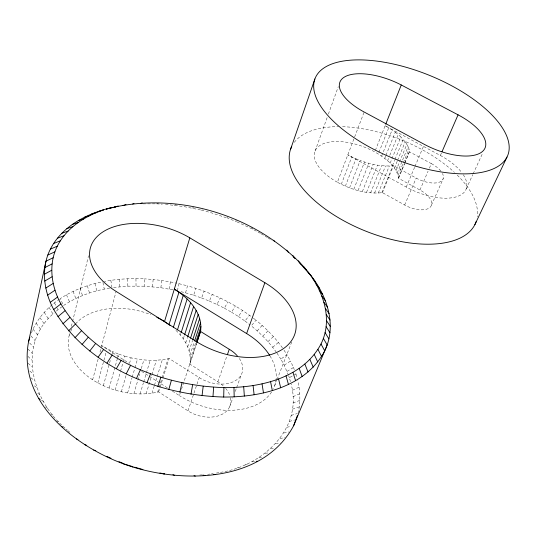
<?xml version="1.0" encoding="UTF-8"?>
<svg xmlns="http://www.w3.org/2000/svg" width="536" height="536" viewBox="0 0 536 536"><rect width="100%" height="100%" fill="white"/><g stroke="black" fill="none" stroke-linecap="round" stroke-linejoin="round"><path stroke-width="0.4" stroke-dasharray="2.68 2.01" d="M235.94 219.861L236.195 221.529L227.7 218.185L227.74 216.631M172.88 289.835L160.847 287.725L144.271 286.17L144.519 278.847C131.106 278.238 117.605 278.914 104.406 281.447M175.915 330.377C185.007 338.866 192.042 351.348 189.831 364.125L219.66 382.965A28.562 19.678 18.3 0 1 225.14 387.796M65.03 428.11C31.765 399.883 16.65 344.581 54.049 313.031M152.552 286.76L153.142 279.477L144.519 278.847M298.05 413.31C300.609 402.576 300.354 391.307 297.815 380.594M220.437 472.357C261.816 466.193 303.396 429.081 291.108 383.99M160.847 287.725L161.778 280.502L153.142 279.477M169.135 289.065L170.408 281.916L161.778 280.502M177.376 290.767L178.99 283.698L177.429 283.377M69.231 335.308L69.626 333.68M71.395 326.377L72.38 322.324M72.574 321.506L88.507 255.773M230.527 397.799A28.562 19.678 18.3 0 1 219.157 415.574A28.562 19.678 18.3 0 1 189.865 412.043L158.629 391.91C136.218 397.102 111.95 392.057 92.628 379.816L98.108 359.18M100.004 352.038L116.104 291.41M97.827 382.932L105.954 352.795M103.361 385.706L110.738 358.778M112.044 354.021L112.694 351.65L101.693 345.687L128.995 363.227M109.17 388.124L117.317 358.852M117.538 358.061L118.644 354.108L112.694 351.65M181.094 291.705L185.55 292.83L187.5 285.856C210.903 292.422 233.361 302.887 252.711 317.687M115.193 390.148L120.332 371.984M120.553 371.193L123.012 362.503M123.24 361.713L124.801 356.185L118.644 354.108M121.364 391.756L126.121 375.2M129.518 363.375L131.106 357.86C143.541 360.621 156.606 361.284 169.095 358.49L201.134 378.791A29.205 19.356 18.5 0 0 234.982 380.922A29.205 19.356 18.5 0 0 238.748 357.653M127.608 392.935L131.97 377.987M132.204 377.203L134.73 368.547M134.958 367.763L137.484 359.107M133.866 393.679L139.682 374.048M141.31 368.554L143.869 359.917M140.057 393.973L143.434 382.744M143.675 381.94L150.187 360.286M146.127 393.813L151.735 375.414M151.976 374.61L156.371 360.212M152.003 393.216L154.221 386.034M154.469 385.237L156.927 377.257M157.175 376.453L162.354 359.696M157.631 392.185L158.87 388.205M159.118 387.407L161.852 378.651M162.107 377.853L168.07 358.745M158.629 391.91L159.875 387.937M160.123 387.139L169.095 358.49M180.377 335.06L180.873 333.479M183.305 338.893L184.31 335.73M185.751 342.852L187.526 337.312M187.694 346.899L190.253 338.98M189.108 351L192.458 340.688M189.979 355.113L194.38 341.613M190.28 359.207L195.747 342.511M172.404 391.113L179.406 395.615L180.183 393.243M181.476 389.303L196.745 342.745M189.831 364.125L196.719 343.12M185.55 292.83L193.623 295.242L195.908 288.375M187.989 410.851L199.218 377.592M217.851 381.84L227.096 355.495M315.081 151.038L327.268 117.237M328.401 114.094L338.323 86.577M229.535 406.998L232.952 397.658M235.224 391.434L236.363 388.319M236.644 387.541L241.481 374.309M337.385 182.253A44.448 21.688 21.1 0 1 318.625 146.408A44.448 21.688 21.1 0 1 374.758 151.909C384.902 157.839 396.593 165.798 398.556 178.28L421.316 190.782A20.542 10.11 22.9 0 1 430.133 207.265A20.542 10.11 22.9 0 1 406.074 205.791L382.423 192.652C366.792 194.447 351.047 189.597 337.385 182.253L354.35 137.705M354.644 136.928L364.132 112.004M341.298 184.304L351.804 156.907L347.824 154.844L406.255 187.044A45.949 21.628 22.8 0 0 454.146 197.382A45.949 21.628 22.8 0 0 463.318 174.776M193.623 295.242L201.57 297.996L204.176 291.242M345.358 186.18L355.944 158.797L351.804 156.907M349.546 187.861L360.192 160.505C370.791 164.344 382.181 166.89 393.491 165.664L417.604 178.85A20.877 9.822 22.8 0 0 437.704 182.655A20.877 9.822 22.8 0 0 442.441 173.443M274.673 385.679L276.804 380.225M277.112 379.441L291.731 342.022M353.793 189.335L364.513 162.006M358.075 190.582L368.855 163.286M375.368 150.368L385.116 125.752L440.364 155.487A45.949 21.628 22.8 0 1 461.476 172.203M362.336 191.587L373.177 164.331M378.898 152.412L388.707 127.796L385.116 125.752M366.53 192.337L377.431 165.128M381.619 156.11L392.111 129.953L388.707 127.796M370.611 192.833L381.565 165.671M384.734 158.375L385.665 156.07M385.974 155.299L395.287 132.211L392.111 129.953M387.588 160.726L388.526 158.415M389.773 155.34L398.208 134.549L395.287 132.211M374.55 193.074L385.545 165.959M390.168 163.145L400.848 136.948L398.208 134.549M378.295 193.04L389.33 165.986M392.439 165.604L394.65 160.204M394.972 159.433L403.186 139.38L400.848 136.948M381.806 192.752L392.875 165.751M382.423 192.652L393.491 165.664M31.403 332.983C36.796 319 47.289 307.436 59.59 299.101M394.389 168.083L397.25 161.135M397.565 160.364L405.189 141.832L403.186 139.38M395.99 170.569L406.844 144.278L405.189 141.832M397.223 173.021L408.13 146.697L406.844 144.278M398.081 175.433L403.085 163.38M403.4 162.622L409.035 149.062L408.13 146.697M398.543 177.778L404.513 163.433M404.827 162.676L409.544 151.36L409.035 149.062M398.556 178.28L404.533 163.929M404.848 163.172L409.544 151.36M406.255 187.044L414.643 167.225M414.965 166.462L423.996 145.122M404.66 205.02L416.164 178.073M419.936 190.032L428.083 171.185M429.39 168.17L431.346 163.641L409.564 151.849M440.364 155.487L441.698 152.418M201.57 297.996L209.355 301.078L212.29 294.452M431.467 205.107L443.245 178.542M466.233 188.866L472.799 174.582M473.147 173.832L482.822 152.78M209.355 301.078L216.959 304.481L220.209 297.989M216.959 304.481L224.356 308.187L227.914 301.842M224.356 308.187L231.512 312.193L235.371 306.002M231.512 312.193L238.399 316.481L242.553 310.458M165.483 204.35L183.446 206.501L201.382 210.132L202.333 208.852M238.399 316.481L244.992 321.037L249.434 315.188M282.459 347.904C275.035 337.439 265.943 328.246 255.987 320.186L251.27 325.848C260.563 333.439 269.099 342.028 276.047 351.837M257.206 330.9L262.191 325.426M262.774 336.166L268.007 330.9M192.431 208.136L193.697 206.93M267.94 341.646L273.414 336.581M56.314 311.061L61.7 306.88M272.69 347.301L278.392 342.464M288.482 375.314L284.194 365.197L280.844 359.1L286.948 354.718L283.812 349.894M284.194 365.197L290.478 361.05L286.948 354.718M109.652 288.113C93.344 290.773 77.352 296.328 63.55 305.52L60.24 298.632C73.09 290.17 87.763 284.797 102.791 281.722M287.035 371.394L293.48 367.488L290.478 361.05M174.455 205.241L176.351 204.122M290.452 381.619L289.346 377.666L295.932 374.014L295.39 372.567M292.308 390.335L299.108 387.2M143.018 203.868L156.579 203.841L158.482 203.037M292.917 396.68L299.791 393.799M292.924 402.998L299.852 400.379M292.328 409.243L299.276 406.891M291.108 415.407L297.279 413.544M289.266 421.437L294.639 420.016M286.787 427.313L291.35 426.267M283.678 433.001L288.931 431.976M211.465 473.898L213.1 473.616M216.363 473.053L218.809 472.638M279.946 438.468L285.092 437.631M275.584 443.681L280.435 443.051M113.545 287.51L127.896 286.157L144.271 286.17M207.593 474.32L209.918 474.065M270.613 448.599L273.749 448.297M265.039 453.201L268.824 452.954M199.787 475.03L202.173 474.916M258.888 457.443L262.205 457.335M252.188 461.308L254.546 461.302M244.952 464.752L247.176 464.826M156.579 203.841L162.247 204.162M237.227 467.761L238.842 467.868M170.408 281.916L176.652 283.209M178.99 283.698L187.5 285.856M201.382 210.132L210.259 212.477L227.7 218.185M124.801 356.185L131.106 357.86M355.944 158.797L360.192 160.505M236.952 221.857L252.597 229.133L260.449 233.368M57.379 421.082L58.705 421.745M431.346 163.641L432.746 164.391A20.877 9.822 22.8 0 1 440.76 170.937M51.59 414.402L53.004 415.166M45.386 406.925L47.952 408.425M261.132 233.776L267.33 237.468M41.56 400.292L43.563 401.558M141.598 371.327L148.599 375.823M149.303 376.272L167.5 387.97M268.02 237.877L271.987 240.476M37.795 393.21L39.865 394.61M34.384 385.826L36.863 387.622M253.367 318.183L255.987 320.186M244.992 321.037L250.017 324.89M30.787 377.706L34.559 380.64M29.788 371.059L32.964 373.699M66.183 429.128L67.335 430.147M67.911 430.656L71.368 433.711M28.113 363.321L32.066 366.838M27.926 356.353L31.858 360.098M27.885 348.983L32.328 353.505M29.648 342.94L33.467 347.1M30.981 335.925L35.242 340.903M32.991 329.117L37.641 334.953M36.16 323.215L40.636 329.265M39.919 317.614L44.2 323.865M276.998 353.13L280.844 359.1M44.24 312.341L48.307 318.779M49.084 307.403L52.917 314.009M54.431 302.833L56.937 307.564M57.292 308.24L58.009 309.587M66.471 294.813L69.499 301.822M251.773 227.197L252.597 229.133M73.097 291.39L75.824 298.498M293.48 367.488L294.298 369.666M288.77 376.098L289.346 377.666M80.072 288.361L82.497 295.557M87.375 285.742L89.485 293.004M295.932 374.014L296.978 377.666M94.959 283.524L96.748 290.84M102.952 282.539L104.252 289.072M110.845 280.328L111.964 287.705M119.072 279.35L119.856 286.733M127.454 278.78L127.896 286.157M135.943 278.613L136.044 285.969M276.053 379.568A64.313 42.666 18.4 0 1 273.327 388.915M271.578 391.997A64.313 42.666 18.4 0 1 179.406 395.615M269.997 355.917A64.313 42.666 18.4 0 1 276.127 378.872M92.628 379.816A62.062 41.366 14 0 1 69.72 333.74M70.625 331.456A62.062 41.366 14 0 1 72.146 328.521M75.536 323.871A62.062 41.366 14 0 1 150.824 314.692M225.649 388.379A28.562 19.678 18.3 0 1 230.004 395.863M294.284 142.375A99.622 48.977 22 0 1 338.618 126.643M342.558 126.704A99.622 48.977 22 0 1 454.414 172.384M457.255 175.111A99.622 48.977 22 0 1 477.301 216.752"/><path stroke-width="0.8" d="M110.677 207.8C86.711 213.764 62.022 226.199 50.391 249.126C40.682 268.141 43.785 291.236 53.701 309.507C88.031 367.569 158.649 395.213 223.706 397.042L223.921 387.615C259.793 387.91 302.766 378.295 321.01 343.991C334.075 317.687 321.788 286.753 303.403 266.379C254.634 214.266 175.386 190.669 106.249 209.087L113.304 207.399M196.973 342.343L200.551 331.449C203.157 313.265 188.719 297.936 174.314 289.139L246.62 333.546A64.313 42.666 18.4 0 1 269.621 355.314M223.921 387.615C161.617 385.632 94.135 359.267 60.91 303.905C51.309 286.505 48.113 264.442 57.292 246.192C66.384 227.974 84.614 216.296 103.428 209.991L98.704 211.372M223.706 397.042C261.166 397.243 305.982 386.831 324.716 350.852C337.653 324.354 326.203 293.145 308.1 272.12M212.966 396.673L213.643 387.227M202.045 395.729L203.184 386.295M190.997 394.208L192.612 384.815M53.158 257.749L45.982 261.193L28.555 341.747C16.864 404.365 80.038 450.662 132.754 466.997C186.421 483.485 263.451 481.583 293.634 425.745L327.154 344.97L323.382 338.384M179.908 392.124L181.992 382.805M168.84 389.484L171.399 380.258M28.555 341.747L29.815 337.452M297.346 415.675L293.634 425.745M170.227 325.54L164.512 321.553L189.824 237.85A65.606 39.416 15.1 0 0 101.204 233.086A65.606 39.416 15.1 0 0 116.104 291.41L197.007 341.955A66.578 41.413 18.7 0 0 286.539 346.209A66.578 41.413 18.7 0 0 264.864 282.693L189.824 237.85M169.034 324.602L178.944 292.2M173.45 327.094L183.232 295.49M177.496 329.801L187.124 298.981M181.128 332.689L190.602 302.659M184.565 334.94L193.623 306.478M187.781 336.521L196.156 310.411M190.508 338.183L198.179 314.424M192.712 339.898L199.667 318.485M194.635 340.822L200.598 322.558M196.009 341.713L200.953 326.605M196.906 342.249L200.732 330.585M157.865 386.302L160.901 377.203M290.68 148.961L314.887 78.973M227.371 354.718L229.274 349.298L200.551 331.449M246.62 333.546L264.864 282.693M147.072 382.59L150.569 373.652M385.726 124.218L401.263 84.976L458.066 114.831A47.088 20.569 22.6 0 1 482.46 151.487A47.088 20.569 22.6 0 1 424.318 144.358L364.132 112.004A46.257 20.02 21 0 1 343.469 77.68A46.257 20.02 21 0 1 401.263 84.976M442.033 151.655L458.066 114.831M136.519 378.383L140.466 369.626M474.876 224.638L506.996 157.048A103.729 45.245 21.8 0 0 381.532 61.774A103.729 45.245 21.8 0 0 345.774 131.802A103.729 45.245 21.8 0 0 506.996 157.048M126.282 373.706L130.657 365.157M116.426 368.594L121.216 360.272M107.012 363.073L112.192 355.006M98.101 357.197L103.649 349.392M89.753 350.993L95.636 343.476M82.015 344.514L88.206 337.298M74.919 337.794L81.385 330.893M132.754 466.997L133.022 466.729L122.543 463.519M68.514 330.893L75.221 324.307M62.833 323.845L69.734 317.587M57.888 316.702L64.957 310.773M53.701 309.507L60.91 303.905M50.29 302.304L57.593 297.031M47.657 295.135L55.02 290.19M45.801 288.046L53.191 283.417M44.723 281.072L52.099 276.75M44.401 274.251L51.744 270.231M44.83 267.611L52.099 263.886M47.845 255.022L54.9 251.84M50.391 249.126L57.292 246.192M53.593 243.518L60.32 240.825M57.412 238.239L63.945 235.766M61.821 233.287L68.139 231.023M66.786 228.691L72.876 226.614M140.975 203.345L142.248 202.91M72.273 224.457L78.115 222.554M132.633 203.995L134.034 203.553M78.243 220.604L83.824 218.849M84.668 217.134L89.968 215.519M122.965 205.509L126.014 204.578M91.495 214.052L96.52 212.564M118.215 205.998L114.088 207.211L115.709 206.916M256.121 461.302L257.695 461.302M164.465 473.703L162.924 473.523L164.17 474.139M213.65 474.273L215.104 474.521M159.842 472.993L161.383 473.255M202.97 475.084L205.368 475.586M93.639 450.093L95.803 450.635M193.978 475.74L195.339 476.095M134.543 467.158L142.911 469.529M84.788 444.719L86.731 445.322M76.42 438.957L77.914 439.5M172.934 474.702L174.676 475.372M118.932 461.663L122.583 463.124M61.345 426.435L62.819 427.105M106.758 456.33L110.999 458.3M229.274 349.298L231.13 350.43A29.205 19.356 18.5 0 1 237.294 355.857M38.887 398.603L40.22 399.447M293.159 256.711L295.021 258.345L292.69 255.35M299.068 262.292L311.034 275.779M303.403 266.379L306.15 269.802M312.314 277.99L315.423 281.889M298.264 260.777L300.803 263.987M316.026 283.966L319.288 288.107M319.208 290.023L322.618 294.418M321.848 296.133L325.379 300.797M286.72 250.098L288.401 252.335M323.918 302.284L327.55 307.208M325.399 308.448L329.111 313.64M326.27 314.585L330.042 320.052M273.675 240.229L274.486 241.435M326.518 320.675L330.323 326.424M326.129 326.699L329.948 332.722M325.084 332.608L328.896 338.913M321.01 343.991L324.716 350.852M317.975 349.398L321.587 356.527M314.27 354.571L317.754 361.968M309.895 359.482L313.232 367.14M304.87 364.091L308.019 371.997M299.202 368.379L302.143 376.52M292.911 372.306L295.604 380.667M286.023 375.837L288.442 384.413M278.553 378.959L280.67 387.722M270.553 381.632L272.335 390.563M262.044 383.843L263.471 392.922M253.079 385.558L254.124 394.764M243.699 386.771L244.342 396.077M233.964 387.461L234.185 396.841M156.807 317.319A62.062 41.366 14 0 1 164.512 321.553M476.209 221.462A99.622 48.977 22 0 1 364.634 230.688A99.622 48.977 22 0 1 291.745 146.449"/></g></svg>
